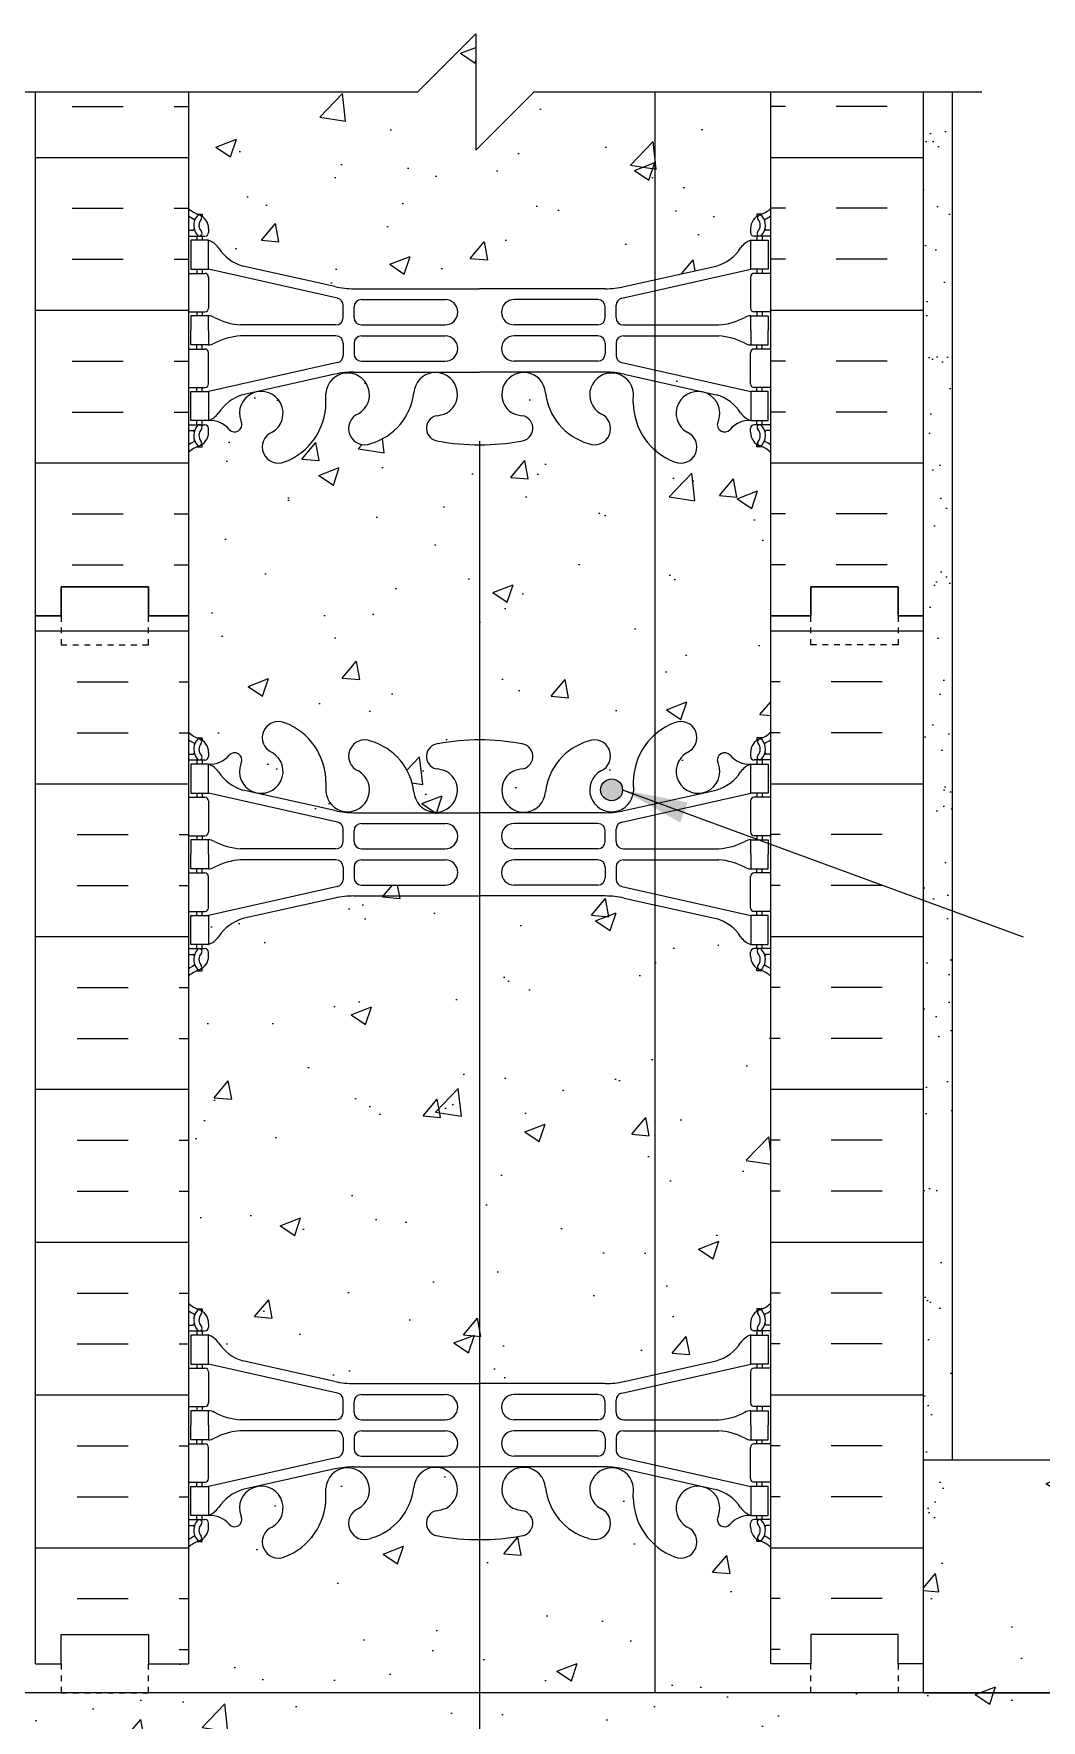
# Model space of a CAD drawing. Header units: inches. Extents: x -114.1 to -55.7, y 115.7 to 166.2.
# Drawn here: x -86.84 to -69.54, y 137.24 to 166.22 of the extents above; entities that cross this region are included whole.
import ezdxf

# ---------------------------------------------------------------- set-up
doc = ezdxf.new("R2010")
doc.units = ezdxf.units.IN
doc.header["$LTSCALE"] = 0.5
doc.header["$MEASUREMENT"] = 0
doc.linetypes.add('DASHED2', pattern=[0.375, 0.25, -0.125])
for name, color, linetype in [('HATCH', 12, 'Continuous'), ('line25', 2, 'Continuous'), ('LINE3', 3, 'Continuous'), ('LINE50', 5, 'Continuous'), ('LINE9', 9, 'Continuous'), ('TEXT', 4, 'Continuous'), ('Web_Edge', 9, 'Continuous')]:
    doc.layers.add(name, color=color, linetype=linetype)
doc.styles.add('DIM', font='romans.shx', dxfattribs={"width": 0.7})
doc.dimstyles.new('ext_12', dxfattribs={"dimscale": 12, "dimtxt": 0.09375, "dimasz": 0.09375, "dimexe": 0.09375, "dimexo": 0.0625, "dimgap": 0.0625, "dimtad": 1, "dimdec": 1, "dimzin": 3, "dimdsep": 46, "dimlunit": 4, "dimtxsty": 'DIM', "dimcen": 0.09, "dimdle": 0.09375, "dimclrt": 4, "dimadec": 0, "dimazin": 0, "dimtfac": 1, "dimtdec": 1, "dimtmove": 2, "dimatfit": 3, "dimfxl": 1, "dimfrac": 2, "dimtolj": 1, "dimtzin": 0, "dimarcsym": 0})

msp = doc.modelspace()

# ---------------------------------------------------------------- hatches: boundary and pattern name
at = {"layer": 'HATCH'}
h = msp.add_hatch(dxfattribs=at)
h.set_pattern_fill('AR-CONC', color=256, scale=0.5)
h.paths.add_polyline_path([(-76.176, 165.216), (-78.247, 165.216), (-79.247, 164.216), (-79.247, 165.216), (-79.247, 166.216), (-80.247, 165.216), (-84.184, 165.216), (-84.184, 163.216, 0.08841), (-84.038, 163.119), (-83.948, 163.119), (-83.948, 163.077, -0.249069), (-83.838, 162.87), (-83.838, 162.802, -0.414214), (-83.901, 162.74), (-83.948, 162.74), (-83.948, 162.67), (-83.843, 162.67, -0.168672), (-83.657, 162.52, 0.17445), (-83.25, 162.224), (-81.669, 161.871, 0.054974), (-81.342, 161.835), (-79.184, 161.835), (-77.026, 161.835, 0.054974), (-76.699, 161.871), (-76.176, 161.988)])
h.paths.add_polyline_path([(-74.184, 165.216), (-76.176, 165.216), (-76.176, 161.988), (-75.119, 162.224, 0.17445), (-74.711, 162.52, -0.168672), (-74.525, 162.67), (-74.42, 162.67), (-74.42, 162.74), (-74.468, 162.74, -0.414214), (-74.53, 162.802), (-74.53, 162.87, -0.249069), (-74.42, 163.077), (-74.42, 163.119), (-74.33, 163.119, 0.088416), (-74.184, 163.216)])
h = msp.add_hatch(dxfattribs=at)
h.set_pattern_fill('INSUL', color=256, scale=7, style=0)
h.set_pattern_definition([(0, (-79.1842, 156.216), (0, 2.625), []), (0, (-79.1842, 157.091), (0, 2.625), [0.875, -0.875]), (0, (-79.1842, 157.966), (0, 2.625), [0.875, -0.875])])
h.paths.add_polyline_path([(-84.184, 165.216), (-86.809, 165.216), (-86.809, 156.216), (-86.372, 156.216), (-86.372, 156.716), (-84.872, 156.716), (-84.872, 156.216), (-84.184, 156.216)])
h = msp.add_hatch(dxfattribs=at)
h.set_pattern_fill('INSUL', color=256, scale=7, angle=180, style=0)
h.set_pattern_definition([(180, (-79.1842, 156.216), (-3e-16, -2.625), []), (180, (-79.1842, 155.341), (-3e-16, -2.625), [0.875, -0.875]), (180, (-79.1842, 154.466), (-3e-16, -2.625), [0.875, -0.875])])
h.paths.add_polyline_path([(-71.559, 165.216), (-74.184, 165.216), (-74.184, 156.216), (-73.497, 156.216), (-73.497, 156.716), (-71.997, 156.716), (-71.997, 156.216), (-71.559, 156.216)])
h = msp.add_hatch(dxfattribs=at)
h.set_pattern_fill('AR-SAND', color=256, scale=0.5, style=0)
h.set_pattern_definition([(37.5, (-79.1842, 155.716), (-0.031497, 0.963412), [0, -0.76, 0, -0.85, 0, -0.8125]), (7.5, (-79.1842, 155.716), (0.88489, 1.41107), [0, -0.41, 0, -0.685, 0, -0.2625]), (327.5, (-79.7992, 155.716), (1.55707, 0.00283), [0, -0.25, 0, -0.9, 0, -1.175]), (317.5, (-79.7992, 155.716), (1.50306, 0.43884), [0, -0.125, 0, -0.59, 0, -0.675])])
h.paths.add_polyline_path([(-71.059, 152.679), (-71.559, 152.679), (-71.559, 140.716), (-71.059, 140.716)])
h.paths.add_polyline_path([(-71.059, 157.144), (-71.559, 157.144), (-71.559, 155.716), (-71.559, 152.679), (-71.059, 152.679)])
h.paths.add_polyline_path([(-71.059, 164.716), (-71.559, 164.716), (-71.559, 157.144), (-71.059, 157.144)])
h = msp.add_hatch(dxfattribs=at)
h.set_pattern_fill('AR-CONC', color=256, scale=0.5)
h.paths.add_polyline_path([(-76.176, 151.251), (-76.699, 151.368, 0.054974), (-77.026, 151.404), (-79.184, 151.404), (-79.184, 143.028), (-77.026, 143.028, 0.054974), (-76.699, 143.064), (-76.176, 143.181)])
h.paths.add_polyline_path([(-74.184, 150.024, 0.088416), (-74.33, 150.121), (-74.42, 150.121), (-74.42, 150.163, -0.249069), (-74.53, 150.37), (-74.53, 150.437, -0.414214), (-74.468, 150.5), (-74.42, 150.5), (-74.42, 150.57), (-74.525, 150.57, -0.152449), (-74.698, 150.7), (-75.096, 150.7), (-76.176, 150.7), (-76.176, 143.181), (-75.119, 143.417, 0.17445), (-74.711, 143.713, -0.168672), (-74.525, 143.862), (-74.42, 143.862), (-74.42, 143.932), (-74.468, 143.932, -0.414214), (-74.53, 143.995), (-74.53, 144.062, -0.249069), (-74.42, 144.269), (-74.42, 144.311), (-74.33, 144.311, 0.088416), (-74.184, 144.408)])
h.paths.add_polyline_path([(-79.184, 151.404), (-79.184, 151.404), (-81.342, 151.404, 0.054974), (-81.669, 151.368), (-83.25, 151.015, 0.17445), (-83.657, 150.719, -0.168672), (-83.843, 150.57), (-83.948, 150.57), (-83.948, 150.5), (-83.901, 150.5, -0.414214), (-83.838, 150.437), (-83.838, 150.37, -0.249069), (-83.948, 150.163), (-83.948, 150.121), (-84.038, 150.121, 0.08841), (-84.184, 150.024), (-84.184, 144.408, 0.08841), (-84.038, 144.311), (-83.948, 144.311), (-83.948, 144.269, -0.249069), (-83.838, 144.062), (-83.838, 143.995, -0.414214), (-83.901, 143.932), (-83.948, 143.932), (-83.948, 143.862), (-83.843, 143.862, -0.168672), (-83.657, 143.713, 0.17445), (-83.25, 143.417), (-81.669, 143.064, 0.054974), (-81.342, 143.028), (-79.184, 143.028)])
h.paths.add_polyline_path([(-79.184, 140.347, -0.047545), (-79.898, 140.411, -0.921438), (-79.894, 140.85, 0.044004), (-79.753, 140.889, 1.604516), (-80.312, 141.265, -0.307094), (-81.05, 140.37, -1), (-81.264, 140.881, 1.661382), (-81.825, 141.233), (-81.825, 141.088, -0.316114), (-82.534, 140.053, -1), (-82.747, 140.564, 2.135543), (-83.288, 140.763, -0.940447), (-83.486, 140.611, 0.23174), (-83.843, 140.762), (-83.948, 140.762), (-83.948, 140.692), (-83.901, 140.692, -0.414214), (-83.838, 140.63), (-83.838, 140.562, -0.249069), (-83.948, 140.355), (-83.948, 140.313), (-84.038, 140.313, 0.08841), (-84.184, 140.216), (-84.184, 138.216), (-84.872, 138.216), (-84.872, 137.716), (-79.184, 137.716)])
h.paths.add_polyline_path([(-76.176, 159.065, -0.213268), (-76.544, 159.876), (-76.543, 160.041, 1.661382), (-77.104, 159.688, -1), (-77.318, 159.177, -0.307094), (-78.057, 160.073, 1.604516), (-78.615, 159.697, 0.044004), (-78.474, 159.658, -0.921438), (-78.47, 159.219, -0.047544), (-79.184, 159.154), (-79.184, 154.085, -0.047544), (-78.47, 154.021, -0.921438), (-78.474, 153.582, 0.044004), (-78.615, 153.543, 1.604516), (-78.057, 153.167, -0.307094), (-77.318, 154.062, -1), (-77.104, 153.551, 1.661382), (-76.543, 153.199), (-76.544, 153.344, -0.217928), (-76.176, 154.175)])
h.paths.add_polyline_path([(-76.73, 153.226, -1), (-77.105, 153.226, -1)], flags=16)
h.paths.add_polyline_path([(-79.184, 159.154, -0.047545), (-79.898, 159.219, -0.921438), (-79.894, 159.658, 0.044004), (-79.753, 159.697, 1.604516), (-80.312, 160.073, -0.307094), (-81.05, 159.177, -1), (-81.264, 159.688, 1.661382), (-81.825, 160.041), (-81.825, 159.896, -0.316114), (-82.534, 158.86, -1), (-82.747, 159.371, 2.135543), (-83.288, 159.571, -0.940447), (-83.486, 159.419, 0.23174), (-83.843, 159.57), (-83.948, 159.57), (-83.948, 159.5), (-83.901, 159.5, -0.414214), (-83.838, 159.437), (-83.838, 159.37, -0.249069), (-83.948, 159.163), (-83.948, 159.121), (-84.038, 159.121, 0.08841), (-84.184, 159.024), (-84.184, 156.216), (-84.184, 154.216, 0.08841), (-84.038, 154.119), (-83.948, 154.119), (-83.948, 154.077, -0.249069), (-83.838, 153.87), (-83.838, 153.802, -0.414214), (-83.901, 153.74), (-83.948, 153.74), (-83.948, 153.67), (-83.843, 153.67), (-83.843, 153.17), (-81.626, 152.673, -0.351061), (-81.528, 152.551), (-81.528, 152.339, -0.414214), (-81.653, 152.214), (-83.29, 152.214, -0.103731), (-83.752, 152.348, 0.108703), (-83.843, 152.37), (-83.843, 152.12), (-83.843, 151.87, 0.108703), (-83.752, 151.892, -0.103731), (-83.29, 152.026), (-81.653, 152.026, -0.414214), (-81.528, 151.901), (-81.528, 151.688, -0.351061), (-81.626, 151.566), (-83.843, 151.07), (-83.843, 150.57, 0.155529), (-83.668, 150.704, -0.180914), (-83.25, 151.015), (-81.669, 151.368, -0.054974), (-81.342, 151.404), (-79.184, 151.404), (-79.184, 152.835), (-79.184, 152.835), (-81.342, 152.835, -0.024459), (-81.488, 152.853, 0.807463), (-81.264, 153.551, -1), (-81.05, 154.062, -0.307094), (-80.312, 153.167, 1.604516), (-79.753, 153.543, 0.044004), (-79.894, 153.582, -0.921438), (-79.898, 154.021, -0.047545), (-79.184, 154.085)])
edge = h.paths.add_edge_path(flags=16)
edge.add_arc((-79.776, 152.432), 0.217, -90, 90, ccw=False)
edge.add_line((-79.776, 152.215), (-81.215, 152.215))
edge.add_arc((-81.215, 152.34), 0.125, 180.0708, 270, ccw=False)
edge.add_spline(control_points=[(-81.34, 152.345), (-81.34, 152.405)], knot_values=[0, 0, 0.34375, 0.34375], weights=[1, 1], degree=1, periodic=0)
edge.add_spline(control_points=[(-81.34, 152.405), (-81.34, 152.41)], knot_values=[0.34375, 0.34375, 0.375001, 0.375001], weights=[1, 1], degree=1, periodic=0)
edge.add_spline(control_points=[(-81.34, 152.41), (-81.34, 152.426)], knot_values=[0.375001, 0.375001, 0.468752, 0.468752], weights=[1, 1], degree=1, periodic=0)
edge.add_spline(control_points=[(-81.34, 152.426), (-81.34, 152.432)], knot_values=[0.468752, 0.468752, 0.500005, 0.500005], weights=[1, 1], degree=1, periodic=0)
edge.add_spline(control_points=[(-81.34, 152.432), (-81.34, 152.437)], knot_values=[0.500005, 0.500005, 0.531252, 0.531252], weights=[1, 1], degree=1, periodic=0)
edge.add_spline(control_points=[(-81.34, 152.437), (-81.34, 152.454)], knot_values=[0.531252, 0.531252, 0.625001, 0.625001], weights=[1, 1], degree=1, periodic=0)
edge.add_spline(control_points=[(-81.34, 152.454), (-81.34, 152.459)], knot_values=[0.625001, 0.625001, 0.65625, 0.65625], weights=[1, 1], degree=1, periodic=0)
edge.add_spline(control_points=[(-81.34, 152.459), (-81.34, 152.519)], knot_values=[0.65625, 0.65625, 1, 1], weights=[1, 1], degree=1, periodic=0)
edge.add_arc((-81.215, 152.524), 0.125, 90, 180.0001, ccw=False)
edge.add_line((-81.215, 152.649), (-79.776, 152.649))
h.paths.add_polyline_path([(-79.776, 152.025, -1), (-79.776, 151.591), (-81.215, 151.591, -0.414214), (-81.34, 151.716), (-81.34, 151.9, -0.414214), (-81.215, 152.025)], flags=16)
h.paths.add_polyline_path([(-74.184, 159.024, 0.088416), (-74.33, 159.121), (-74.42, 159.121), (-74.42, 159.163, -0.249069), (-74.53, 159.37), (-74.53, 159.437, -0.414214), (-74.468, 159.5), (-74.42, 159.5), (-74.42, 159.57), (-74.525, 159.57), (-74.525, 160.07), (-76.176, 160.439), (-76.176, 154.175, -0.091858), (-75.835, 154.379, -1), (-75.621, 153.868, 2.135543), (-75.081, 153.669, -0.940447), (-74.883, 153.821, 0.23174), (-74.525, 153.67), (-74.42, 153.67), (-74.42, 153.74), (-74.468, 153.74, -0.414214), (-74.53, 153.802), (-74.53, 153.87, -0.249069), (-74.42, 154.077), (-74.42, 154.119), (-74.33, 154.119, 0.088416), (-74.184, 154.216), (-74.184, 156.216)])
h = msp.add_hatch(dxfattribs=at)
h.set_pattern_fill('INSUL', color=256, scale=7, style=0)
h.set_pattern_definition([(0, (-3010.3458, -258.7935), (0, 2.625), []), (0, (-3010.3458, -257.9185), (0, 2.625), [0.875, -0.875]), (0, (-3010.3458, -257.0435), (0, 2.625), [0.875, -0.875])])
h.paths.add_polyline_path([(-86.809, 138.216), (-86.372, 138.216), (-86.372, 138.716), (-84.872, 138.716), (-84.872, 138.216), (-84.184, 138.216), (-84.184, 156.216), (-84.872, 156.216), (-84.872, 156.716), (-86.372, 156.716), (-86.372, 156.216), (-86.809, 156.216)])
h = msp.add_hatch(dxfattribs=at)
h.set_pattern_fill('INSUL', color=256, scale=7, style=0)
h.set_pattern_definition([(180, (2851.9774, -258.7935), (0, 2.625), []), (180, (2851.9774, -257.9185), (0, 2.625), [0.875, -0.875]), (180, (2851.9774, -257.0435), (0, 2.625), [0.875, -0.875])])
h.paths.add_polyline_path([(-71.559, 138.216), (-71.997, 138.216), (-71.997, 138.716), (-73.497, 138.716), (-73.497, 138.216), (-74.184, 138.216), (-74.184, 156.216), (-73.497, 156.216), (-73.497, 156.716), (-71.997, 156.716), (-71.997, 156.216), (-71.559, 156.216)])
h = msp.add_hatch(dxfattribs=at)
h.set_pattern_fill('AR-CONC', color=256, scale=0.5, style=0)
h.paths.add_polyline_path([(-71.559, 141.716), (-71.559, 138.216), (-71.559, 137.716), (-61.184, 137.716), (-56.708, 137.716), (-56.708, 141.716)])
h = msp.add_hatch(dxfattribs=at)
h.set_pattern_fill('AR-CONC', color=256, scale=0.5, style=0)
h.paths.add_polyline_path([(-76.176, 137.716), (-76.176, 140.257, -0.217928), (-76.544, 141.088), (-76.543, 141.233, 1.661382), (-77.104, 140.881, -1), (-77.318, 140.37, -0.30095), (-78.054, 141.242, 1.661382), (-78.615, 140.889, 0.055617), (-78.436, 140.844, -0.843243), (-78.47, 140.411, -0.047544), (-79.184, 140.347), (-79.184, 137.716)])
h = msp.add_hatch(dxfattribs=at)
h.set_pattern_fill('AR-CONC', color=256, scale=0.5, style=0)
h.paths.add_polyline_path([(-74.184, 140.216, 0.088416), (-74.33, 140.313), (-74.42, 140.313), (-74.42, 140.355, -0.249069), (-74.53, 140.562), (-74.53, 140.63, -0.414214), (-74.468, 140.692), (-74.42, 140.692), (-74.42, 140.762), (-74.525, 140.762, -0.155529), (-74.701, 140.896, 0.180914), (-75.119, 141.208), (-76.176, 141.444), (-76.176, 140.257, 0.091858), (-75.835, 140.053, 0.999639), (-75.621, 140.564, -0.999639), (-75.835, 140.053, -0.091858), (-76.176, 140.257), (-76.176, 137.716), (-73.497, 137.716), (-73.497, 138.216), (-74.184, 138.216)])
h = msp.add_hatch(dxfattribs=at)
h.set_pattern_fill('AR-CONC', color=256, scale=0.5, style=0)
h.paths.add_polyline_path([(-61.184, 123.716), (-61.184, 137.716), (-97.184, 137.716), (-97.184, 123.716)])
at = {"layer": 'LINE3'}
msp.add_hatch(color=256, dxfattribs=at).paths.add_polyline_path([(-76.73, 153.226, 1), (-77.105, 153.226, 1)])

# ---------------------------------------------------------------- linework, layer by layer
at = {"layer": 'line25'}
for p, q in [((-84.184, 165.216), (-84.184, 156.216)), ((-74.184, 156.216), (-74.184, 165.216)), ((-84.184, 156.216), (-84.184, 138.216)), ((-74.184, 138.216), (-74.184, 156.216)), ((-71.559, 137.716), (-71.559, 138.216))]:
    msp.add_line(p, q, dxfattribs=at)
at = {"layer": 'LINE3'}
for p, q in [((-76.176, 165.216), (-76.176, 137.716)), ((-79.184, 159.216), (-79.184, 130.164))]:
    msp.add_line(p, q, dxfattribs=at)
msp.add_circle((-76.917, 153.226), 0.188, dxfattribs=at)
at = {"layer": 'LINE50'}
for p, q in [((-86.809, 156.216), (-86.809, 165.216)), ((-71.559, 156.216), (-71.559, 165.216)), ((-86.809, 138.216), (-86.809, 156.216)), ((-71.559, 138.216), (-71.559, 156.216)), ((-71.559, 141.716), (-56.708, 141.716)), ((-61.184, 137.716), (-97.184, 137.716)), ((-71.559, 137.716), (-56.708, 137.716))]:
    msp.add_line(p, q, dxfattribs=at)
for points in [[(-84.184, 156.216), (-84.872, 156.216), (-84.872, 156.716), (-86.372, 156.716), (-86.372, 156.216), (-86.809, 156.216)], [(-86.809, 156.216), (-86.372, 156.216), (-86.372, 156.716), (-84.872, 156.716), (-84.872, 156.216), (-84.184, 156.216)], [(-74.184, 156.216), (-73.497, 156.216), (-73.497, 156.716), (-71.997, 156.716), (-71.997, 156.216), (-71.559, 156.216)], [(-71.559, 156.216), (-71.997, 156.216), (-71.997, 156.716), (-73.497, 156.716), (-73.497, 156.216), (-74.184, 156.216)], [(-86.809, 138.216), (-86.372, 138.216), (-86.372, 138.716), (-84.872, 138.716), (-84.872, 138.216), (-84.184, 138.216)], [(-71.559, 138.216), (-71.997, 138.216), (-71.997, 138.716), (-73.497, 138.716), (-73.497, 138.216), (-74.184, 138.216)]]:
    msp.add_lwpolyline(points, dxfattribs=at)
at = {"layer": 'LINE9'}
msp.add_line((-71.059, 141.716), (-71.059, 165.216), dxfattribs=at)
msp.add_lwpolyline([(-87.809, 165.216), (-80.247, 165.216), (-79.247, 166.216), (-79.247, 165.216), (-79.247, 164.216), (-78.247, 165.216), (-70.559, 165.216)], dxfattribs=at)
at = {"layer": 'LINE9', "linetype": 'DASHED2', "ltscale": 0.15}
for points in [[(-86.372, 156.216), (-86.372, 156.216), (-86.372, 155.716), (-84.872, 155.716), (-84.872, 156.216), (-84.872, 156.216)], [(-71.997, 156.216), (-71.997, 156.216), (-71.997, 155.716), (-73.497, 155.716), (-73.497, 156.216), (-73.497, 156.216)], [(-86.372, 138.216), (-86.372, 138.216), (-86.372, 137.716), (-84.872, 137.716), (-84.872, 138.216), (-84.872, 138.216)], [(-71.997, 138.216), (-71.997, 138.216), (-71.997, 137.716), (-73.497, 137.716), (-73.497, 138.216), (-73.497, 138.216)]]:
    msp.add_lwpolyline(points, dxfattribs=at)
at = {"layer": 'TEXT'}
for points in [[(-71.059, 160.774, 0, 0.36, 0), (-69.979, 160.774, 0, 0, 0), (-63.277, 160.774, 0, 0, 0)], [(-85.997, 158.597, 0, 0.36, 0), (-87.077, 158.597, 0, 0, 0), (-96.683, 158.597, 0, 0, 0)], [(-76.176, 150.7, 0, 0.36, 0), (-75.096, 150.7, 0, 0, 0), (-67.1, 150.7, 0, 0, 0)]]:
    msp.add_lwpolyline(points, format="xyseb", dxfattribs=at)
at = {"layer": 'Web_Edge'}
for p, q in [((-84.038, 163.119), (-83.948, 163.119)), ((-83.948, 163.119), (-83.948, 163.077)), ((-74.33, 163.119), (-74.42, 163.119)), ((-74.42, 163.119), (-74.42, 163.077)), ((-84.184, 162.84), (-84.106, 162.84)), ((-83.838, 162.87), (-83.838, 162.802)), ((-74.53, 162.87), (-74.53, 162.802)), ((-74.184, 162.84), (-74.262, 162.84)), ((-84.184, 162.74), (-83.901, 162.74)), ((-84.038, 162.74), (-84.038, 162.67)), ((-83.948, 162.74), (-83.948, 162.67)), ((-74.184, 162.74), (-74.468, 162.74)), ((-74.42, 162.74), (-74.42, 162.67)), ((-74.33, 162.74), (-74.33, 162.67)), ((-84.184, 162.1), (-83.901, 162.1)), ((-84.038, 162.17), (-84.038, 162.1)), ((-83.948, 162.17), (-83.948, 162.1)), ((-81.626, 161.673), (-83.843, 162.17)), ((-83.838, 162.037), (-83.838, 161.502)), ((-81.669, 161.871), (-83.25, 162.224)), ((-76.743, 161.673), (-74.525, 162.17)), ((-76.699, 161.871), (-75.119, 162.224)), ((-74.53, 162.037), (-74.53, 161.502)), ((-74.184, 162.1), (-74.468, 162.1)), ((-74.42, 162.17), (-74.42, 162.1)), ((-74.33, 162.17), (-74.33, 162.1)), ((-81.342, 161.835), (-79.184, 161.835)), ((-77.026, 161.835), (-79.184, 161.835)), ((-84.184, 161.44), (-83.901, 161.44)), ((-84.038, 161.44), (-84.038, 161.37)), ((-83.948, 161.44), (-83.948, 161.37)), ((-81.528, 161.339), (-81.528, 161.551)), ((-81.34, 161.34), (-81.34, 161.524)), ((-81.215, 161.649), (-79.776, 161.649)), ((-77.153, 161.649), (-78.592, 161.649)), ((-77.028, 161.34), (-77.028, 161.524)), ((-76.84, 161.339), (-76.84, 161.551)), ((-74.184, 161.44), (-74.468, 161.44)), ((-74.42, 161.44), (-74.42, 161.37)), ((-74.33, 161.44), (-74.33, 161.37)), ((-81.653, 161.214), (-83.29, 161.214)), ((-81.215, 161.215), (-79.776, 161.215)), ((-77.153, 161.215), (-78.592, 161.215)), ((-76.715, 161.214), (-75.078, 161.214)), ((-84.184, 160.8), (-83.901, 160.8)), ((-84.038, 160.8), (-84.038, 160.87)), ((-83.948, 160.8), (-83.948, 160.87)), ((-81.653, 161.026), (-83.29, 161.026)), ((-81.528, 160.901), (-81.528, 160.688)), ((-81.34, 160.9), (-81.34, 160.716)), ((-81.215, 161.025), (-79.776, 161.025)), ((-77.153, 161.025), (-78.592, 161.025)), ((-77.028, 160.9), (-77.028, 160.716)), ((-76.84, 160.901), (-76.84, 160.688)), ((-76.715, 161.026), (-75.078, 161.026)), ((-74.184, 160.8), (-74.468, 160.8)), ((-74.42, 160.8), (-74.42, 160.87)), ((-74.33, 160.8), (-74.33, 160.87)), ((-81.626, 160.566), (-83.843, 160.07)), ((-83.838, 160.202), (-83.838, 160.737)), ((-81.215, 160.591), (-79.776, 160.591)), ((-77.153, 160.591), (-78.592, 160.591)), ((-76.743, 160.566), (-74.525, 160.07)), ((-74.53, 160.202), (-74.53, 160.737)), ((-81.669, 160.368), (-83.25, 160.015)), ((-81.342, 160.404), (-79.184, 160.404)), ((-77.026, 160.404), (-79.184, 160.404)), ((-76.699, 160.368), (-75.119, 160.015)), ((-84.184, 160.14), (-83.901, 160.14)), ((-84.038, 160.07), (-84.038, 160.14)), ((-83.948, 160.07), (-83.948, 160.14)), ((-81.825, 159.876), (-81.825, 160.041)), ((-76.544, 159.876), (-76.543, 160.041)), ((-74.184, 160.14), (-74.468, 160.14)), ((-74.42, 160.07), (-74.42, 160.14)), ((-74.33, 160.07), (-74.33, 160.14)), ((-84.184, 159.5), (-83.901, 159.5)), ((-84.184, 159.4), (-84.106, 159.4)), ((-84.038, 159.5), (-84.038, 159.57)), ((-83.948, 159.5), (-83.948, 159.57)), ((-83.838, 159.37), (-83.838, 159.437)), ((-83.286, 159.566), (-83.274, 159.544)), ((-75.083, 159.566), (-75.094, 159.544)), ((-74.53, 159.37), (-74.53, 159.437)), ((-74.184, 159.5), (-74.468, 159.5)), ((-74.42, 159.5), (-74.42, 159.57)), ((-74.33, 159.5), (-74.33, 159.57)), ((-74.184, 159.4), (-74.262, 159.4)), ((-84.038, 159.121), (-83.948, 159.121)), ((-83.948, 159.121), (-83.948, 159.163)), ((-74.42, 159.121), (-74.42, 159.163)), ((-74.33, 159.121), (-74.42, 159.121)), ((-84.038, 154.119), (-83.948, 154.119)), ((-83.948, 154.119), (-83.948, 154.077)), ((-83.838, 153.87), (-83.838, 153.802)), ((-74.53, 153.87), (-74.53, 153.802)), ((-74.33, 154.119), (-74.42, 154.119)), ((-74.42, 154.119), (-74.42, 154.077)), ((-84.184, 153.84), (-84.106, 153.84)), ((-84.184, 153.74), (-83.901, 153.74)), ((-84.038, 153.74), (-84.038, 153.67)), ((-83.948, 153.74), (-83.948, 153.67)), ((-83.286, 153.674), (-83.274, 153.695)), ((-75.083, 153.674), (-75.094, 153.695)), ((-74.184, 153.74), (-74.468, 153.74)), ((-74.42, 153.74), (-74.42, 153.67)), ((-74.33, 153.74), (-74.33, 153.67)), ((-74.184, 153.84), (-74.262, 153.84)), ((-81.825, 153.363), (-81.825, 153.199)), ((-76.544, 153.363), (-76.543, 153.199)), ((-84.184, 153.1), (-83.901, 153.1)), ((-84.038, 153.17), (-84.038, 153.1)), ((-83.948, 153.17), (-83.948, 153.1)), ((-81.626, 152.673), (-83.843, 153.17)), ((-83.838, 153.037), (-83.838, 152.502)), ((-81.669, 152.871), (-83.25, 153.224)), ((-76.743, 152.673), (-74.525, 153.17)), ((-76.699, 152.871), (-75.119, 153.224)), ((-74.53, 153.037), (-74.53, 152.502)), ((-74.184, 153.1), (-74.468, 153.1)), ((-74.42, 153.17), (-74.42, 153.1)), ((-74.33, 153.17), (-74.33, 153.1)), ((-81.342, 152.835), (-79.184, 152.835)), ((-77.026, 152.835), (-79.184, 152.835)), ((-84.184, 152.44), (-83.901, 152.44)), ((-84.038, 152.44), (-84.038, 152.37)), ((-83.948, 152.44), (-83.948, 152.37)), ((-81.528, 152.339), (-81.528, 152.551)), ((-81.34, 152.34), (-81.34, 152.524)), ((-81.215, 152.649), (-79.776, 152.649)), ((-77.153, 152.649), (-78.592, 152.649)), ((-77.028, 152.34), (-77.028, 152.524)), ((-76.84, 152.339), (-76.84, 152.551)), ((-74.184, 152.44), (-74.468, 152.44)), ((-74.42, 152.44), (-74.42, 152.37)), ((-74.33, 152.44), (-74.33, 152.37)), ((-81.653, 152.214), (-83.29, 152.214)), ((-81.215, 152.215), (-79.776, 152.215)), ((-77.153, 152.215), (-78.592, 152.215)), ((-76.715, 152.214), (-75.078, 152.214)), ((-84.038, 151.8), (-84.038, 151.87)), ((-83.948, 151.8), (-83.948, 151.87)), ((-81.653, 152.026), (-83.29, 152.026)), ((-81.528, 151.901), (-81.528, 151.688)), ((-81.34, 151.9), (-81.34, 151.716)), ((-81.215, 152.025), (-79.776, 152.025)), ((-77.153, 152.025), (-78.592, 152.025)), ((-77.028, 151.9), (-77.028, 151.716)), ((-76.84, 151.901), (-76.84, 151.688)), ((-76.715, 152.026), (-75.078, 152.026)), ((-74.42, 151.8), (-74.42, 151.87)), ((-74.33, 151.8), (-74.33, 151.87)), ((-84.184, 151.8), (-83.901, 151.8)), ((-81.626, 151.566), (-83.843, 151.07)), ((-83.838, 151.202), (-83.838, 151.737)), ((-81.215, 151.591), (-79.776, 151.591)), ((-77.153, 151.591), (-78.592, 151.591)), ((-76.743, 151.566), (-74.525, 151.07)), ((-74.53, 151.202), (-74.53, 151.737)), ((-74.184, 151.8), (-74.468, 151.8)), ((-81.669, 151.368), (-83.25, 151.015)), ((-81.342, 151.404), (-79.184, 151.404)), ((-77.026, 151.404), (-79.184, 151.404)), ((-76.699, 151.368), (-75.119, 151.015)), ((-84.184, 151.14), (-83.901, 151.14)), ((-84.038, 151.07), (-84.038, 151.14)), ((-83.948, 151.07), (-83.948, 151.14)), ((-74.184, 151.14), (-74.468, 151.14)), ((-74.42, 151.07), (-74.42, 151.14)), ((-74.33, 151.07), (-74.33, 151.14)), ((-84.184, 150.5), (-83.901, 150.5)), ((-84.184, 150.4), (-84.106, 150.4)), ((-84.038, 150.5), (-84.038, 150.57)), ((-83.948, 150.5), (-83.948, 150.57)), ((-83.838, 150.37), (-83.838, 150.437)), ((-75.083, 150.566), (-75.094, 150.544)), ((-74.53, 150.37), (-74.53, 150.437)), ((-74.184, 150.5), (-74.468, 150.5)), ((-74.42, 150.5), (-74.42, 150.57)), ((-74.33, 150.5), (-74.33, 150.57)), ((-74.184, 150.4), (-74.262, 150.4)), ((-84.038, 150.121), (-83.948, 150.121)), ((-83.948, 150.121), (-83.948, 150.163)), ((-74.42, 150.121), (-74.42, 150.163)), ((-74.33, 150.121), (-74.42, 150.121)), ((-84.038, 144.311), (-83.948, 144.311)), ((-83.948, 144.311), (-83.948, 144.269)), ((-74.33, 144.311), (-74.42, 144.311)), ((-74.42, 144.311), (-74.42, 144.269)), ((-84.184, 144.032), (-84.106, 144.032)), ((-83.838, 144.062), (-83.838, 143.995)), ((-74.53, 144.062), (-74.53, 143.995)), ((-74.184, 144.032), (-74.262, 144.032)), ((-84.184, 143.932), (-83.901, 143.932)), ((-84.038, 143.932), (-84.038, 143.862)), ((-83.948, 143.932), (-83.948, 143.862)), ((-74.184, 143.932), (-74.468, 143.932)), ((-74.42, 143.932), (-74.42, 143.862)), ((-74.33, 143.932), (-74.33, 143.862)), ((-81.669, 143.064), (-83.25, 143.417)), ((-76.699, 143.064), (-75.119, 143.417)), ((-84.184, 143.292), (-83.901, 143.292)), ((-84.038, 143.362), (-84.038, 143.292)), ((-83.948, 143.362), (-83.948, 143.292)), ((-81.626, 142.866), (-83.843, 143.362)), ((-83.838, 143.23), (-83.838, 142.695)), ((-76.743, 142.866), (-74.525, 143.362)), ((-74.53, 143.23), (-74.53, 142.695)), ((-74.184, 143.292), (-74.468, 143.292)), ((-74.42, 143.362), (-74.42, 143.292)), ((-74.33, 143.362), (-74.33, 143.292)), ((-81.342, 143.028), (-79.184, 143.028)), ((-81.215, 142.841), (-79.776, 142.841)), ((-77.026, 143.028), (-79.184, 143.028)), ((-77.153, 142.841), (-78.592, 142.841)), ((-84.184, 142.632), (-83.901, 142.632)), ((-84.038, 142.632), (-84.038, 142.562)), ((-83.948, 142.632), (-83.948, 142.562)), ((-81.528, 142.531), (-81.528, 142.744)), ((-81.34, 142.532), (-81.34, 142.716)), ((-77.028, 142.532), (-77.028, 142.716)), ((-76.84, 142.531), (-76.84, 142.744)), ((-74.184, 142.632), (-74.468, 142.632)), ((-74.42, 142.632), (-74.42, 142.562)), ((-74.33, 142.632), (-74.33, 142.562)), ((-81.653, 142.406), (-83.29, 142.406)), ((-81.215, 142.407), (-79.776, 142.407)), ((-77.153, 142.407), (-78.592, 142.407)), ((-76.715, 142.406), (-75.078, 142.406)), ((-84.184, 141.992), (-83.901, 141.992)), ((-84.038, 141.992), (-84.038, 142.062)), ((-83.948, 141.992), (-83.948, 142.062)), ((-81.653, 142.218), (-83.29, 142.218)), ((-81.528, 142.093), (-81.528, 141.881)), ((-81.34, 142.092), (-81.34, 141.908)), ((-81.215, 142.217), (-79.776, 142.217)), ((-77.153, 142.217), (-78.592, 142.217)), ((-77.028, 142.092), (-77.028, 141.908)), ((-76.84, 142.093), (-76.84, 141.881)), ((-76.715, 142.218), (-75.078, 142.218)), ((-74.184, 141.992), (-74.468, 141.992)), ((-74.42, 141.992), (-74.42, 142.062)), ((-74.33, 141.992), (-74.33, 142.062)), ((-81.626, 141.759), (-83.843, 141.262)), ((-83.838, 141.395), (-83.838, 141.93)), ((-81.215, 141.783), (-79.776, 141.783)), ((-77.153, 141.783), (-78.592, 141.783)), ((-76.743, 141.759), (-74.525, 141.262)), ((-74.53, 141.395), (-74.53, 141.93)), ((-81.669, 141.561), (-83.25, 141.208)), ((-81.342, 141.597), (-79.184, 141.597)), ((-77.026, 141.597), (-79.184, 141.597)), ((-76.699, 141.561), (-75.119, 141.208)), ((-84.184, 141.332), (-83.901, 141.332)), ((-84.038, 141.262), (-84.038, 141.332)), ((-83.948, 141.262), (-83.948, 141.332)), ((-81.825, 141.069), (-81.825, 141.233)), ((-76.544, 141.069), (-76.543, 141.233)), ((-74.184, 141.332), (-74.468, 141.332)), ((-74.42, 141.262), (-74.42, 141.332)), ((-74.33, 141.262), (-74.33, 141.332)), ((-84.184, 140.692), (-83.901, 140.692)), ((-84.184, 140.592), (-84.106, 140.592)), ((-84.038, 140.692), (-84.038, 140.762)), ((-83.948, 140.692), (-83.948, 140.762)), ((-83.838, 140.562), (-83.838, 140.63)), ((-83.286, 140.758), (-83.274, 140.737)), ((-75.083, 140.758), (-75.094, 140.737)), ((-74.53, 140.562), (-74.53, 140.63)), ((-74.184, 140.692), (-74.468, 140.692)), ((-74.42, 140.692), (-74.42, 140.762)), ((-74.33, 140.692), (-74.33, 140.762)), ((-74.184, 140.592), (-74.262, 140.592)), ((-84.038, 140.313), (-83.948, 140.313)), ((-83.948, 140.313), (-83.948, 140.355)), ((-74.42, 140.313), (-74.42, 140.355)), ((-74.33, 140.313), (-74.42, 140.313))]:
    msp.add_line(p, q, dxfattribs=at)
for points in [[(-84.143, 162.17), (-83.843, 162.17), (-83.843, 162.67), (-84.143, 162.67)], [(-74.225, 162.17), (-74.525, 162.17), (-74.525, 162.67), (-74.225, 162.67)], [(-84.143, 160.07), (-83.843, 160.07), (-83.843, 159.57), (-84.143, 159.57)], [(-74.225, 160.07), (-74.525, 160.07), (-74.525, 159.57), (-74.225, 159.57)], [(-84.143, 153.17), (-83.843, 153.17), (-83.843, 153.67), (-84.143, 153.67)], [(-74.225, 153.17), (-74.525, 153.17), (-74.525, 153.67), (-74.225, 153.67)], [(-84.143, 151.07), (-83.843, 151.07), (-83.843, 150.57), (-84.143, 150.57)], [(-74.225, 151.07), (-74.525, 151.07), (-74.525, 150.57), (-74.225, 150.57)], [(-84.143, 143.362), (-83.843, 143.362), (-83.843, 143.862), (-84.143, 143.862)], [(-74.225, 143.362), (-74.525, 143.362), (-74.525, 143.862), (-74.225, 143.862)], [(-84.143, 141.262), (-83.843, 141.262), (-83.843, 140.762), (-84.143, 140.762)], [(-74.225, 141.262), (-74.525, 141.262), (-74.525, 140.762), (-74.225, 140.762)]]:
    msp.add_lwpolyline(points, close=True, dxfattribs=at)
for points in [[(-83.843, 161.12), (-83.843, 161.37), (-84.143, 161.37), (-84.143, 161.12)], [(-83.843, 161.12), (-83.843, 160.87), (-84.143, 160.87), (-84.143, 161.12)], [(-74.525, 161.12), (-74.525, 161.37), (-74.225, 161.37), (-74.225, 161.12)], [(-74.525, 161.12), (-74.525, 160.87), (-74.225, 160.87), (-74.225, 161.12)], [(-83.843, 152.12), (-83.843, 152.37), (-84.143, 152.37), (-84.143, 152.12)], [(-83.843, 152.12), (-83.843, 151.87), (-84.143, 151.87), (-84.143, 152.12)], [(-74.525, 152.12), (-74.525, 152.37), (-74.225, 152.37), (-74.225, 152.12)], [(-74.525, 152.12), (-74.525, 151.87), (-74.225, 151.87), (-74.225, 152.12)], [(-83.843, 142.312), (-83.843, 142.562), (-84.143, 142.562), (-84.143, 142.312)], [(-74.525, 142.312), (-74.525, 142.562), (-74.225, 142.562), (-74.225, 142.312)], [(-83.843, 142.312), (-83.843, 142.062), (-84.143, 142.062), (-84.143, 142.312)], [(-74.525, 142.312), (-74.525, 142.062), (-74.225, 142.062), (-74.225, 142.312)]]:
    msp.add_lwpolyline(points, dxfattribs=at)
for centre, radius, start, end in [((-83.838, 163.577), 0.5, 226.2122, 250.5288), ((-74.53, 163.577), 0.5, 289.4712, 313.7891), ((-83.838, 163.577), 0.6, 234.7832, 245.0748), ((-84.106, 162.859), 0.0196, 269.4032, 15.4901), ((-83.844, 162.924), 0.25, 140.1145, 222.4609), ((-84.1, 163.014), 0.021, 343.464, 63.9957), ((-84.002, 163.055), 0.045, 321.448, 139.1879), ((-84.088, 162.87), 0.25, 0, 70.5288), ((-83.844, 162.924), 0.16, 140.0001, 222.4609), ((-74.28, 162.87), 0.25, 109.4712, 180), ((-74.366, 163.055), 0.045, 40.8121, 218.552), ((-74.524, 162.924), 0.16, 317.5391, 39.9999), ((-74.524, 162.924), 0.25, 317.5391, 39.8855), ((-74.268, 163.014), 0.021, 116.0043, 196.536), ((-74.262, 162.859), 0.0196, 164.5099, 270.5968), ((-74.53, 163.577), 0.6, 294.9252, 305.2168), ((-83.996, 162.786), 0.045, 222.4609, 42.4609), ((-83.901, 162.802), 0.0625, 270, 0), ((-83.966, 162.327), 0.364, 34.9775, 70.3387), ((-83.042, 162.938), 0.743, 212.7919, 253.8107), ((-75.326, 162.938), 0.743, 286.1893, 327.2081), ((-74.403, 162.327), 0.364, 109.6613, 145.0225), ((-74.468, 162.802), 0.0625, 180, 270), ((-74.373, 162.786), 0.045, 137.5391, 317.5391), ((-83.901, 162.037), 0.0625, 0, 90), ((-74.468, 162.037), 0.0625, 90, 180), ((-81.342, 163.335), 1.5, 257.4135, 270), ((-81.653, 161.551), 0.125, 0, 77.3767), ((-77.026, 163.335), 1.5, 270, 282.5865), ((-76.715, 161.551), 0.125, 102.6233, 180), ((-83.901, 161.502), 0.0625, 270, 0), ((-81.215, 161.524), 0.125, 90, 180), ((-79.776, 161.432), 0.217, 270, 90), ((-78.592, 161.432), 0.217, 90, 270), ((-77.153, 161.524), 0.125, 0, 90), ((-74.468, 161.502), 0.0625, 180, 270), ((-83.847, 161.151), 0.219, 60.4937, 88.92), ((-83.202, 162.381), 1.17, 242.6365, 265.6505), ((-81.653, 161.339), 0.125, 270, 0), ((-81.215, 161.34), 0.125, 180, 270), ((-77.153, 161.34), 0.125, 270, 360), ((-76.715, 161.339), 0.125, 180, 270), ((-75.167, 162.381), 1.17, 274.3495, 297.3635), ((-74.521, 161.151), 0.219, 91.08, 119.5063), ((-83.901, 160.737), 0.0625, 0, 90), ((-83.847, 161.089), 0.219, 271.08, 299.5063), ((-83.202, 159.859), 1.17, 94.3495, 117.3635), ((-81.653, 160.901), 0.125, 0, 90), ((-81.215, 160.9), 0.125, 90, 180), ((-79.776, 160.808), 0.217, 270, 90), ((-78.592, 160.808), 0.217, 90, 270), ((-77.153, 160.9), 0.125, 0, 90), ((-76.715, 160.901), 0.125, 90, 180), ((-75.167, 159.859), 1.17, 62.6365, 85.6505), ((-74.521, 161.089), 0.219, 240.4937, 268.92), ((-74.468, 160.737), 0.0625, 90, 180), ((-81.653, 160.688), 0.125, 282.6233, 0), ((-81.215, 160.716), 0.125, 180, 270), ((-77.153, 160.716), 0.125, 270, 0), ((-76.715, 160.688), 0.125, 180, 257.3767), ((-81.451, 160.013), 0.375, 299.9315, 175.7552), ((-81.342, 158.904), 1.5, 90, 102.5865), ((-79.94, 160.022), 0.375, 299.9315, 175.7552), ((-78.428, 160.022), 0.375, 4.2448, 240.0685), ((-76.917, 160.013), 0.375, 4.2448, 240.0685), ((-77.026, 158.904), 1.5, 77.4135, 90), ((-83.901, 160.202), 0.0625, 270, 0), ((-83.042, 159.301), 0.743, 106.1893, 147.2081), ((-82.934, 159.696), 0.375, 299.9315, 200.3757), ((-81.341, 160.17), 1.034, 286.3365, 353.3331), ((-77.027, 160.17), 1.034, 186.6669, 253.6635), ((-75.434, 159.696), 0.375, 339.6243, 240.0685), ((-75.326, 159.301), 0.743, 32.7919, 73.8107), ((-74.468, 160.202), 0.0625, 180, 270), ((-83.966, 159.912), 0.364, 289.6613, 325.0225), ((-82.916, 159.883), 1.092, 290.5175, 359.6668), ((-81.157, 159.433), 0.277, 112.68, 292.68), ((-79.878, 159.438), 0.22, 104.2604, 264.8165), ((-80.047, 160.478), 0.834, 277.8937, 290.6271), ((-78.322, 160.478), 0.834, 249.3729, 262.1063), ((-78.49, 159.438), 0.22, 275.1835, 75.7396), ((-77.211, 159.433), 0.277, 247.32, 67.32), ((-75.452, 159.883), 1.092, 180.3332, 249.4825), ((-74.403, 159.912), 0.364, 214.9775, 250.3387), ((-84.106, 159.38), 0.0196, 344.5099, 90.5968), ((-83.844, 159.315), 0.25, 137.5391, 219.8855), ((-83.996, 159.454), 0.045, 317.5391, 137.5391), ((-84.088, 159.37), 0.25, 289.4712, 360), ((-83.844, 159.315), 0.16, 137.5391, 219.9999), ((-83.901, 159.437), 0.0625, 360, 90), ((-83.819, 159.129), 0.441, 41.0127, 93.2024), ((-83.391, 159.501), 0.125, 221.0127, 20.3757), ((-82.64, 159.116), 0.277, 112.68, 292.68), ((-75.728, 159.116), 0.277, 247.32, 67.32), ((-74.977, 159.501), 0.125, 159.6243, 318.9873), ((-74.55, 159.129), 0.441, 86.7976, 138.9873), ((-74.468, 159.437), 0.0625, 90, 180), ((-74.28, 159.37), 0.25, 180, 250.5288), ((-74.373, 159.454), 0.045, 42.4609, 222.4609), ((-74.524, 159.315), 0.16, 320.0001, 42.4609), ((-74.524, 159.315), 0.25, 320.1145, 42.4609), ((-74.262, 159.38), 0.0196, 89.4032, 195.4901), ((-83.838, 158.663), 0.6, 114.9252, 125.2158), ((-83.838, 158.663), 0.5, 109.4712, 133.7878), ((-84.1, 159.226), 0.021, 296.0043, 16.536), ((-84.002, 159.184), 0.045, 220.8121, 38.552), ((-79.201, 162.932), 3.777, 259.3725, 270.2606), ((-79.167, 162.932), 3.777, 269.7394, 280.6275), ((-74.366, 159.184), 0.045, 141.448, 319.1879), ((-74.53, 158.663), 0.5, 46.2109, 70.5288), ((-74.268, 159.226), 0.021, 163.464, 243.9957), ((-74.53, 158.663), 0.6, 54.7832, 65.0748), ((-83.838, 154.577), 0.5, 226.2122, 250.5288), ((-82.64, 154.124), 0.277, 67.32, 247.32), ((-82.916, 153.357), 1.092, 0.3332, 69.4825), ((-75.452, 153.357), 1.092, 110.5175, 179.6668), ((-75.728, 154.124), 0.277, 292.68, 112.68), ((-74.53, 154.577), 0.5, 289.4712, 313.7891), ((-83.838, 154.577), 0.6, 234.7832, 245.0748), ((-84.106, 153.859), 0.0196, 269.4032, 15.4901), ((-83.844, 153.924), 0.25, 140.1145, 222.4609), ((-84.1, 154.014), 0.021, 343.464, 63.9957), ((-84.002, 154.055), 0.045, 321.448, 139.1879), ((-84.088, 153.87), 0.25, 0, 70.5288), ((-83.844, 153.924), 0.16, 140.0001, 222.4609), ((-83.391, 153.739), 0.125, 339.6243, 138.9873), ((-82.934, 153.543), 0.375, 159.6243, 60.0685), ((-81.157, 153.807), 0.277, 67.32, 247.32), ((-81.341, 153.07), 1.034, 6.6669, 73.6635), ((-79.878, 153.802), 0.22, 95.1835, 255.7396), ((-79.201, 150.308), 3.777, 89.7394, 100.6275), ((-79.167, 150.308), 3.777, 79.3725, 90.2606), ((-78.49, 153.802), 0.22, 284.2604, 84.8165), ((-77.027, 153.07), 1.034, 106.3365, 173.3331), ((-77.211, 153.807), 0.277, 292.68, 112.68), ((-75.434, 153.543), 0.375, 119.9315, 20.3757), ((-74.977, 153.739), 0.125, 41.0127, 200.3757), ((-74.28, 153.87), 0.25, 109.4712, 180), ((-74.366, 154.055), 0.045, 40.8121, 218.552), ((-74.524, 153.924), 0.16, 317.5391, 39.9999), ((-74.524, 153.924), 0.25, 317.5391, 39.8855), ((-74.268, 154.014), 0.021, 116.0043, 196.536), ((-74.262, 153.859), 0.0196, 164.5099, 270.5968), ((-74.53, 154.577), 0.6, 294.9252, 305.2168), ((-83.996, 153.786), 0.045, 222.4609, 42.4609), ((-83.901, 153.802), 0.0625, 270, 0), ((-83.819, 154.11), 0.441, 266.7976, 318.9873), ((-83.966, 153.327), 0.364, 34.9775, 70.3387), ((-81.451, 153.226), 0.375, 184.2448, 60.0685), ((-80.047, 152.762), 0.834, 69.3729, 82.1063), ((-78.322, 152.762), 0.834, 97.8937, 110.6271), ((-76.917, 153.226), 0.375, 119.9315, 355.7552), ((-74.55, 154.11), 0.441, 221.0127, 273.2024), ((-74.403, 153.327), 0.364, 109.6613, 145.0225), ((-74.468, 153.802), 0.0625, 180, 270), ((-74.373, 153.786), 0.045, 137.5391, 317.5391), ((-83.042, 153.938), 0.743, 212.7919, 253.8107), ((-79.94, 153.218), 0.375, 184.2448, 60.0685), ((-78.428, 153.218), 0.375, 119.9315, 355.7552), ((-75.326, 153.938), 0.743, 286.1893, 327.2081), ((-83.901, 153.037), 0.0625, 0, 90), ((-74.468, 153.037), 0.0625, 90, 180), ((-81.342, 154.335), 1.5, 257.4135, 270), ((-77.026, 154.335), 1.5, 270, 282.5865), ((-83.901, 152.502), 0.0625, 270, 0), ((-81.653, 152.551), 0.125, 0, 77.3767), ((-81.215, 152.524), 0.125, 90, 180), ((-79.776, 152.432), 0.217, 270, 90), ((-78.592, 152.432), 0.217, 90, 270), ((-77.153, 152.524), 0.125, 0, 90), ((-76.715, 152.551), 0.125, 102.6233, 180), ((-74.468, 152.502), 0.0625, 180, 270), ((-83.847, 152.151), 0.219, 60.4937, 88.92), ((-83.202, 153.381), 1.17, 242.6365, 265.6505), ((-81.653, 152.339), 0.125, 270, 0), ((-81.215, 152.34), 0.125, 180, 270), ((-77.153, 152.34), 0.125, 270, 360), ((-76.715, 152.339), 0.125, 180, 270), ((-75.167, 153.381), 1.17, 274.3495, 297.3635), ((-74.521, 152.151), 0.219, 91.08, 119.5063), ((-83.847, 152.089), 0.219, 271.08, 299.5063), ((-83.202, 150.859), 1.17, 94.3495, 117.3635), ((-81.653, 151.901), 0.125, 0, 90), ((-81.215, 151.9), 0.125, 90, 180), ((-79.776, 151.808), 0.217, 270, 90), ((-78.592, 151.808), 0.217, 90, 270), ((-77.153, 151.9), 0.125, 0, 90), ((-76.715, 151.901), 0.125, 90, 180), ((-75.167, 150.859), 1.17, 62.6365, 85.6505), ((-74.521, 152.089), 0.219, 240.4937, 268.92), ((-83.901, 151.737), 0.0625, 0, 90), ((-81.653, 151.688), 0.125, 282.6233, 0), ((-81.215, 151.716), 0.125, 180, 270), ((-77.153, 151.716), 0.125, 270, 0), ((-76.715, 151.688), 0.125, 180, 257.3767), ((-74.468, 151.737), 0.0625, 90, 180), ((-81.342, 149.904), 1.5, 90, 102.5865), ((-77.026, 149.904), 1.5, 77.4135, 90), ((-83.901, 151.202), 0.0625, 270, 0), ((-83.042, 150.301), 0.743, 106.1893, 147.2081), ((-75.326, 150.301), 0.743, 32.7919, 73.8107), ((-74.468, 151.202), 0.0625, 180, 270), ((-83.966, 150.912), 0.364, 289.6613, 325.0225), ((-74.403, 150.912), 0.364, 214.9775, 250.3387), ((-84.106, 150.38), 0.0196, 344.5099, 90.5968), ((-83.844, 150.315), 0.25, 137.5391, 219.8855), ((-83.996, 150.454), 0.045, 317.5391, 137.5391), ((-84.088, 150.37), 0.25, 289.4712, 360), ((-83.844, 150.315), 0.16, 137.5391, 219.9999), ((-83.901, 150.437), 0.0625, 360, 90), ((-74.468, 150.437), 0.0625, 90, 180), ((-74.28, 150.37), 0.25, 180, 250.5288), ((-74.373, 150.454), 0.045, 42.4609, 222.4609), ((-74.524, 150.315), 0.16, 320.0001, 42.4609), ((-74.524, 150.315), 0.25, 320.1145, 42.4609), ((-74.262, 150.38), 0.0196, 89.4032, 195.4901), ((-83.838, 149.663), 0.6, 114.9252, 125.2158), ((-83.838, 149.663), 0.5, 109.4712, 133.7878), ((-84.1, 150.226), 0.021, 296.0043, 16.536), ((-84.002, 150.184), 0.045, 220.8121, 38.552), ((-74.366, 150.184), 0.045, 141.448, 319.1879), ((-74.53, 149.663), 0.5, 46.2109, 70.5288), ((-74.268, 150.226), 0.021, 163.464, 243.9957), ((-74.53, 149.663), 0.6, 54.7832, 65.0748), ((-83.838, 144.769), 0.5, 226.2122, 250.5288), ((-84.002, 144.248), 0.045, 321.448, 139.1879), ((-84.088, 144.062), 0.25, 0, 70.5288), ((-74.28, 144.062), 0.25, 109.4712, 180), ((-74.366, 144.248), 0.045, 40.8121, 218.552), ((-74.53, 144.769), 0.5, 289.4712, 313.7891), ((-83.838, 144.769), 0.6, 234.7842, 245.0748), ((-84.106, 144.052), 0.0196, 269.4032, 15.4901), ((-83.844, 144.117), 0.25, 140.1145, 222.4609), ((-84.1, 144.206), 0.021, 343.464, 63.9957), ((-83.996, 143.978), 0.045, 222.4609, 42.4609), ((-83.844, 144.117), 0.16, 140.0001, 222.4609), ((-83.901, 143.995), 0.0625, 270, 0), ((-74.468, 143.995), 0.0625, 180, 270), ((-74.373, 143.978), 0.045, 137.5391, 317.5391), ((-74.524, 144.117), 0.16, 317.5391, 39.9999), ((-74.524, 144.117), 0.25, 317.5391, 39.8855), ((-74.268, 144.206), 0.021, 116.0043, 196.536), ((-74.262, 144.052), 0.0196, 164.5099, 270.5968), ((-74.53, 144.769), 0.6, 294.9252, 305.2168), ((-83.966, 143.52), 0.364, 34.9775, 70.3387), ((-83.042, 144.131), 0.743, 212.7919, 253.8107), ((-75.326, 144.131), 0.743, 286.1893, 327.2081), ((-74.403, 143.52), 0.364, 109.6613, 145.0225), ((-83.901, 143.23), 0.0625, 0, 90), ((-74.468, 143.23), 0.0625, 90, 180), ((-81.342, 144.528), 1.5, 257.4135, 270), ((-81.653, 142.744), 0.125, 0, 77.3767), ((-81.215, 142.716), 0.125, 90, 180), ((-79.776, 142.624), 0.217, 270, 90), ((-78.592, 142.624), 0.217, 90, 270), ((-77.153, 142.716), 0.125, 0, 90), ((-77.026, 144.528), 1.5, 270, 282.5865), ((-76.715, 142.744), 0.125, 102.6233, 180), ((-83.901, 142.695), 0.0625, 270, 0), ((-83.847, 142.343), 0.219, 60.4937, 88.92), ((-74.521, 142.343), 0.219, 91.08, 119.5063), ((-74.468, 142.695), 0.0625, 180, 270), ((-83.202, 143.573), 1.17, 242.6365, 265.6505), ((-81.653, 142.531), 0.125, 270, 0), ((-81.215, 142.532), 0.125, 180, 270), ((-77.153, 142.532), 0.125, 270, 360), ((-76.715, 142.531), 0.125, 180, 270), ((-75.167, 143.573), 1.17, 274.3495, 297.3635), ((-83.901, 141.93), 0.0625, 0, 90), ((-83.847, 142.281), 0.219, 271.08, 299.5063), ((-83.202, 141.051), 1.17, 94.3495, 117.3635), ((-81.653, 142.093), 0.125, 0, 90), ((-81.215, 142.092), 0.125, 90, 180), ((-79.776, 142), 0.217, 270, 90), ((-78.592, 142), 0.217, 90, 270), ((-77.153, 142.092), 0.125, 0, 90), ((-76.715, 142.093), 0.125, 90, 180), ((-75.167, 141.051), 1.17, 62.6365, 85.6505), ((-74.521, 142.281), 0.219, 240.4937, 268.92), ((-74.468, 141.93), 0.0625, 90, 180), ((-81.653, 141.881), 0.125, 282.6233, 0), ((-81.215, 141.908), 0.125, 180, 270), ((-77.153, 141.908), 0.125, 270, 0), ((-76.715, 141.881), 0.125, 180, 257.3767), ((-83.901, 141.395), 0.0625, 270, 0), ((-81.451, 141.206), 0.375, 299.9315, 175.7552), ((-81.342, 140.097), 1.5, 90, 102.5865), ((-79.94, 141.214), 0.375, 299.9315, 175.7552), ((-78.428, 141.214), 0.375, 4.2448, 240.0685), ((-76.917, 141.206), 0.375, 4.2448, 240.0685), ((-77.026, 140.097), 1.5, 77.4135, 90), ((-74.468, 141.395), 0.0625, 180, 270), ((-83.042, 140.494), 0.743, 106.1893, 147.2081), ((-82.934, 140.889), 0.375, 299.9315, 200.3757), ((-81.341, 141.362), 1.034, 286.3365, 353.3331), ((-77.027, 141.362), 1.034, 186.6669, 253.6635), ((-75.434, 140.889), 0.375, 339.6243, 240.0685), ((-75.326, 140.494), 0.743, 32.7919, 73.8107), ((-83.966, 141.105), 0.364, 289.6613, 325.0225), ((-82.916, 141.075), 1.092, 290.5175, 359.6668), ((-81.157, 140.625), 0.277, 112.68, 292.68), ((-79.878, 140.63), 0.22, 104.2604, 264.8165), ((-80.047, 141.67), 0.834, 277.8937, 290.6271), ((-78.322, 141.67), 0.834, 249.3729, 262.1063), ((-78.49, 140.63), 0.22, 275.1835, 75.7396), ((-77.211, 140.625), 0.277, 247.32, 67.32), ((-75.452, 141.075), 1.092, 180.3332, 249.4825), ((-74.403, 141.105), 0.364, 214.9775, 250.3387), ((-84.106, 140.573), 0.0196, 344.5099, 90.5968), ((-83.844, 140.508), 0.25, 137.5391, 219.8855), ((-83.996, 140.646), 0.045, 317.5391, 137.5391), ((-84.088, 140.562), 0.25, 289.4712, 360), ((-83.844, 140.508), 0.16, 137.5391, 219.9999), ((-83.901, 140.63), 0.0625, 360, 90), ((-83.819, 140.322), 0.441, 41.0127, 93.2024), ((-83.391, 140.693), 0.125, 221.0127, 20.3757), ((-82.64, 140.308), 0.277, 112.68, 292.68), ((-75.728, 140.308), 0.277, 247.32, 67.32), ((-74.977, 140.693), 0.125, 159.6243, 318.9873), ((-74.55, 140.322), 0.441, 86.7976, 138.9873), ((-74.468, 140.63), 0.0625, 90, 180), ((-74.28, 140.562), 0.25, 180, 250.5288), ((-74.373, 140.646), 0.045, 42.4609, 222.4609), ((-74.524, 140.508), 0.16, 320.0001, 42.4609), ((-74.524, 140.508), 0.25, 320.1145, 42.4609), ((-74.262, 140.573), 0.0196, 89.4032, 195.4901), ((-83.838, 139.855), 0.6, 114.9252, 125.2168), ((-83.838, 139.855), 0.5, 109.4712, 133.7878), ((-84.1, 140.418), 0.021, 296.0043, 16.536), ((-84.002, 140.377), 0.045, 220.8121, 38.552), ((-79.201, 144.124), 3.777, 259.3725, 270.2606), ((-79.167, 144.124), 3.777, 269.7394, 280.6275), ((-74.366, 140.377), 0.045, 141.448, 319.1879), ((-74.53, 139.855), 0.5, 46.2109, 70.5288), ((-74.268, 140.418), 0.021, 163.464, 243.9957), ((-74.53, 139.855), 0.6, 54.7832, 65.0748)]:
    msp.add_arc(centre, radius, start, end, dxfattribs=at)
for points in [[(-81.34, 161.345), (-81.34, 161.519)], [(-77.028, 161.345), (-77.028, 161.519)], [(-81.34, 160.895), (-81.34, 160.721)], [(-77.028, 160.895), (-77.028, 160.721)], [(-81.34, 152.345), (-81.34, 152.519)], [(-77.028, 152.345), (-77.028, 152.519)], [(-81.34, 151.895), (-81.34, 151.721)], [(-77.028, 151.895), (-77.028, 151.721)], [(-81.34, 142.537), (-81.34, 142.711)], [(-77.028, 142.537), (-77.028, 142.711)], [(-81.34, 142.087), (-81.34, 141.913)], [(-77.028, 142.087), (-77.028, 141.913)]]:
    msp.add_open_spline(points, degree=1, dxfattribs=at)

# ---------------------------------------------------------------- leaders
at = {"layer": 'TEXT'}
msp.add_leader([(-76.73, 153.226), (-69.849, 150.7)], dimstyle='ext_12', dxfattribs=at)

doc.saveas('drawing.dxf')
